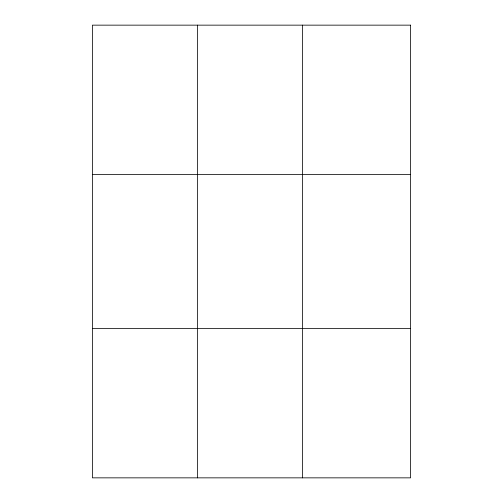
<?xml version="1.0" encoding="UTF-8"?>
<svg xmlns="http://www.w3.org/2000/svg" width="503" height="503" viewBox="0 0 503 503"><rect width="100%" height="100%" fill="white"/><g stroke="black" fill="none" stroke-linecap="round" stroke-linejoin="round"><path stroke-width="0.75" d="M197.402 477.85L197.402 25.15M302.416 477.85L302.416 25.15M92.395 174.541L410.605 174.541M92.395 328.459L410.605 328.459M410.605 25.15L410.605 477.85L92.395 477.85L92.395 25.15L410.605 25.15"/></g></svg>
